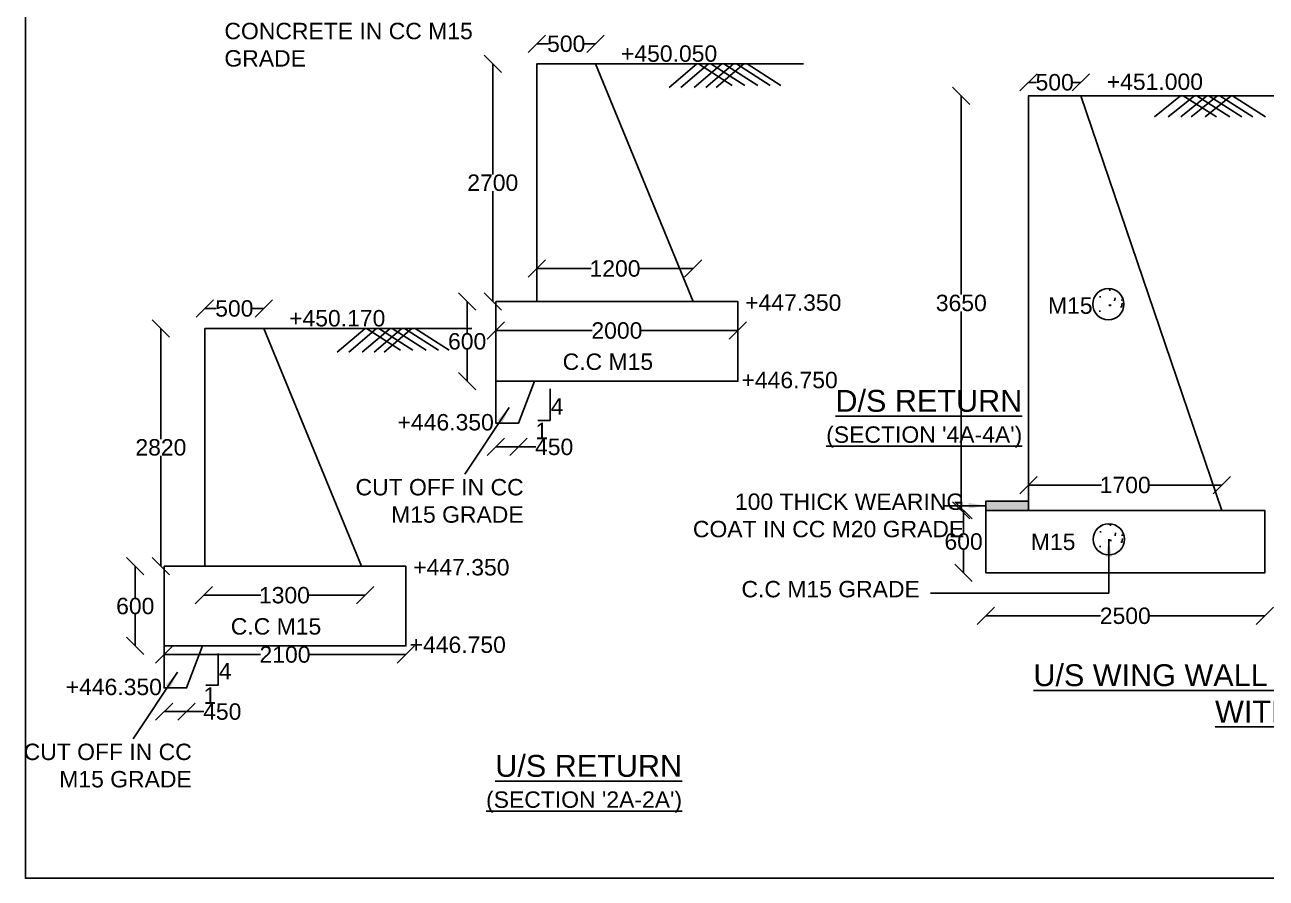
# Model space of a CAD drawing. Header units: millimetres. Extents: x 5124 to 6568637, y 2311 to 91879094.
# Drawn here: x 3782064 to 3788872, y 45931298 to 45935980 of the extents above; entities that cross this region are included whole.
import ezdxf

# ---------------------------------------------------------------- set-up
doc = ezdxf.new("R2010")
doc.units = ezdxf.units.MM
doc.header["$MEASUREMENT"] = 0
for name, color, linetype in [('DIMENSION', 7, 'Continuous'), ('DRAWING', 7, 'Continuous'), ('TEXT', 7, 'Continuous')]:
    doc.layers.add(name, color=color, linetype=linetype)
doc.styles.get("Standard").update_dxf_attribs({"font": 'arial.ttf', "height": 90})
doc.dimstyles.get("Standard").update_dxf_attribs({"dimtxt": 200, "dimasz": 110, "dimexe": 0.18, "dimexo": 0.0625, "dimgap": 0.09, "dimtad": 0, "dimtih": 1, "dimtoh": 1, "dimdec": 0, "dimzin": 0, "dimdsep": 46, "dimtxsty": 'Standard', "dimblk": 'OBLIQUE', "dimcen": 0.09, "dimse1": 1, "dimse2": 1, "dimadec": 0, "dimazin": 0, "dimtfac": 1, "dimtdec": 0, "dimtofl": 0, "dimtmove": 0, "dimatfit": 3, "dimfxl": 1, "dimtolj": 1, "dimtzin": 0, "dimarcsym": 0})

# ---------------------------------------------------------------- blocks, each defined once
blk = doc.blocks.new('_Oblique')
at = {"color": 0, "linetype": 'ByBlock', "lineweight": -2}
blk.add_line((-0.5, -0.5), (0.5, 0.5), dxfattribs=at)
blk = doc.blocks.new('*D186')
at = {"layer": 'Defpoints', "color": 0, "linetype": 'Continuous', "transparency": 16777216}
for p in [(3784648, 45933794.5), (3784771, 45933794.5), (3784771, 45933664)]:
    blk.add_point(p, dxfattribs=at)
at = {"layer": 'DRAWING', "color": 0, "linetype": 'Continuous', "lineweight": -2, "transparency": 16777216}
for p, q in [((3784648, 45933664), (3784771, 45933664)), ((3784771, 45933664), (3784866, 45933664))]:
    blk.add_line(p, q, dxfattribs=at)
at = {"layer": 'DRAWING', "color": 0, "linetype": 'Continuous', "lineweight": -2, "transparency": 16777216, "xscale": 95, "yscale": 95, "zscale": 95, "rotation": 180}
blk.add_blockref('_Oblique', (3784648, 45933664), dxfattribs=at)
at = {"layer": 'DRAWING', "color": 0, "linetype": 'Continuous', "lineweight": -2, "transparency": 16777216, "xscale": 95, "yscale": 95, "zscale": 95}
blk.add_blockref('_Oblique', (3784771, 45933664), dxfattribs=at)
at = {"layer": 'DRAWING', "color": 0, "linetype": 'Continuous', "transparency": 16777216, "insert": (3784967.2, 45933664), "char_height": 90, "attachment_point": 5}
blk.add_mtext('\\A1;450', dxfattribs=at)
blk = doc.blocks.new('*D187')
at = {"layer": 'Defpoints', "color": 0, "linetype": 'Continuous', "transparency": 16777216}
for p in [(3784490, 45934461.5), (3784648, 45934461.5), (3784648, 45934024.5)]:
    blk.add_point(p, dxfattribs=at)
at = {"layer": 'DRAWING', "color": 0, "linetype": 'Continuous', "lineweight": -2, "transparency": 16777216}
for p, q in [((3784490, 45934461.5), (3784490, 45934289)), ((3784490, 45934024.5), (3784490, 45934197))]:
    blk.add_line(p, q, dxfattribs=at)
at = {"layer": 'DRAWING', "color": 0, "linetype": 'Continuous', "lineweight": -2, "transparency": 16777216, "xscale": 95, "yscale": 95, "zscale": 95}
for p, rotation in [((3784490, 45934461.5), 90), ((3784490, 45934024.5), 270)]:
    blk.add_blockref('_Oblique', p, dxfattribs=dict(at, rotation=rotation))
at = {"layer": 'DRAWING', "color": 0, "linetype": 'Continuous', "transparency": 16777216, "insert": (3784490, 45934243), "char_height": 90, "attachment_point": 5}
blk.add_mtext('\\A1;600', dxfattribs=at)
blk = doc.blocks.new('*D188')
at = {"layer": 'Defpoints', "color": 0, "linetype": 'Continuous', "transparency": 16777216}
for p in [(3784648, 45934302.5), (3785974.5, 45934302.5), (3785974.5, 45934302.5)]:
    blk.add_point(p, dxfattribs=at)
at = {"layer": 'DRAWING', "color": 0, "linetype": 'Continuous', "lineweight": -2, "transparency": 16777216}
for p, q in [((3784648, 45934302.5), (3785176.16, 45934302.5)), ((3785974.5, 45934302.5), (3785446.34, 45934302.5))]:
    blk.add_line(p, q, dxfattribs=at)
at = {"layer": 'DRAWING', "color": 0, "linetype": 'Continuous', "lineweight": -2, "transparency": 16777216, "xscale": 95, "yscale": 95, "zscale": 95, "rotation": 180}
blk.add_blockref('_Oblique', (3784648, 45934302.5), dxfattribs=at)
at = {"layer": 'DRAWING', "color": 0, "linetype": 'Continuous', "lineweight": -2, "transparency": 16777216, "xscale": 95, "yscale": 95, "zscale": 95}
blk.add_blockref('_Oblique', (3785974.5, 45934302.5), dxfattribs=at)
at = {"layer": 'DRAWING', "color": 0, "linetype": 'Continuous', "transparency": 16777216, "insert": (3785311.25, 45934302.5), "char_height": 90, "attachment_point": 5}
blk.add_mtext('\\A1;2000', dxfattribs=at)
blk = doc.blocks.new('*D189')
at = {"layer": 'Defpoints', "color": 0, "linetype": 'Continuous', "transparency": 16777216}
for p in [(3785730, 45934642.7), (3784872, 45934461.5), (3785730, 45934461.5)]:
    blk.add_point(p, dxfattribs=at)
at = {"layer": 'DRAWING', "color": 0, "linetype": 'Continuous', "lineweight": -2, "transparency": 16777216}
for p, q in [((3784872, 45934642.7), (3785170.9, 45934642.7)), ((3785730, 45934642.7), (3785431.1, 45934642.7))]:
    blk.add_line(p, q, dxfattribs=at)
at = {"layer": 'DRAWING', "color": 0, "linetype": 'Continuous', "lineweight": -2, "transparency": 16777216, "xscale": 95, "yscale": 95, "zscale": 95, "rotation": 180}
blk.add_blockref('_Oblique', (3784872, 45934642.7), dxfattribs=at)
at = {"layer": 'DRAWING', "color": 0, "linetype": 'Continuous', "lineweight": -2, "transparency": 16777216, "xscale": 95, "yscale": 95, "zscale": 95}
blk.add_blockref('_Oblique', (3785730, 45934642.7), dxfattribs=at)
at = {"layer": 'DRAWING', "color": 0, "linetype": 'Continuous', "transparency": 16777216, "insert": (3785301, 45934642.7), "char_height": 90, "attachment_point": 5}
blk.add_mtext('\\A1;1200', dxfattribs=at)
blk = doc.blocks.new('*D190')
at = {"layer": 'Defpoints', "color": 0, "linetype": 'Continuous', "transparency": 16777216}
for p in [(3784630.5, 45935765.5), (3784872, 45935765.5), (3784872, 45934461.5)]:
    blk.add_point(p, dxfattribs=at)
at = {"layer": 'DRAWING', "color": 0, "linetype": 'Continuous', "lineweight": -2, "transparency": 16777216}
for p, q in [((3784630.5, 45935765.5), (3784630.5, 45935159.5)), ((3784630.5, 45934461.5), (3784630.5, 45935067.5))]:
    blk.add_line(p, q, dxfattribs=at)
at = {"layer": 'DRAWING', "color": 0, "linetype": 'Continuous', "lineweight": -2, "transparency": 16777216, "xscale": 95, "yscale": 95, "zscale": 95}
for p, rotation in [((3784630.5, 45935765.5), 90), ((3784630.5, 45934461.5), 270)]:
    blk.add_blockref('_Oblique', p, dxfattribs=dict(at, rotation=rotation))
at = {"layer": 'DRAWING', "color": 0, "linetype": 'Continuous', "transparency": 16777216, "insert": (3784630.5, 45935113.5), "char_height": 90, "attachment_point": 5}
blk.add_mtext('\\A1;2700', dxfattribs=at)
blk = doc.blocks.new('*D191')
at = {"layer": 'Defpoints', "color": 0, "linetype": 'Continuous', "transparency": 16777216}
for p in [(3785194.5, 45935875.5), (3784872, 45935765.5), (3785194.5, 45935765.5)]:
    blk.add_point(p, dxfattribs=at)
at = {"layer": 'DRAWING', "color": 0, "linetype": 'Continuous', "lineweight": -2, "transparency": 16777216}
for p, q in [((3784872, 45935875.5), (3784933.9, 45935875.5)), ((3785194.5, 45935875.5), (3785132.6, 45935875.5))]:
    blk.add_line(p, q, dxfattribs=at)
at = {"layer": 'DRAWING', "color": 0, "linetype": 'Continuous', "lineweight": -2, "transparency": 16777216, "xscale": 95, "yscale": 95, "zscale": 95, "rotation": 180}
blk.add_blockref('_Oblique', (3784872, 45935875.5), dxfattribs=at)
at = {"layer": 'DRAWING', "color": 0, "linetype": 'Continuous', "lineweight": -2, "transparency": 16777216, "xscale": 95, "yscale": 95, "zscale": 95}
blk.add_blockref('_Oblique', (3785194.5, 45935875.5), dxfattribs=at)
at = {"layer": 'DRAWING', "color": 0, "linetype": 'Continuous', "transparency": 16777216, "insert": (3785033.2, 45935875.5), "char_height": 90, "attachment_point": 5}
blk.add_mtext('\\A1;500', dxfattribs=at)
blk = doc.blocks.new('*D192')
at = {"layer": 'Defpoints', "color": 0, "linetype": 'Continuous', "transparency": 16777216}
for p in [(3782828, 45932342.5), (3782951, 45932342.5), (3782951, 45932212)]:
    blk.add_point(p, dxfattribs=at)
at = {"layer": 'DRAWING', "color": 0, "linetype": 'Continuous', "lineweight": -2, "transparency": 16777216}
for p, q in [((3782828, 45932212), (3782951, 45932212)), ((3782951, 45932212), (3783046, 45932212))]:
    blk.add_line(p, q, dxfattribs=at)
at = {"layer": 'DRAWING', "color": 0, "linetype": 'Continuous', "lineweight": -2, "transparency": 16777216, "xscale": 95, "yscale": 95, "zscale": 95, "rotation": 180}
blk.add_blockref('_Oblique', (3782828, 45932212), dxfattribs=at)
at = {"layer": 'DRAWING', "color": 0, "linetype": 'Continuous', "lineweight": -2, "transparency": 16777216, "xscale": 95, "yscale": 95, "zscale": 95}
blk.add_blockref('_Oblique', (3782951, 45932212), dxfattribs=at)
at = {"layer": 'DRAWING', "color": 0, "linetype": 'Continuous', "transparency": 16777216, "insert": (3783147.2, 45932212), "char_height": 90, "attachment_point": 5}
blk.add_mtext('\\A1;450', dxfattribs=at)
blk = doc.blocks.new('*D193')
at = {"layer": 'Defpoints', "color": 0, "linetype": 'Continuous', "transparency": 16777216}
for p in [(3782670, 45933009.5), (3782828, 45933009.5), (3782828, 45932572.5)]:
    blk.add_point(p, dxfattribs=at)
at = {"layer": 'DRAWING', "color": 0, "linetype": 'Continuous', "lineweight": -2, "transparency": 16777216}
for p, q in [((3782670, 45933009.5), (3782670, 45932837)), ((3782670, 45932572.5), (3782670, 45932745))]:
    blk.add_line(p, q, dxfattribs=at)
at = {"layer": 'DRAWING', "color": 0, "linetype": 'Continuous', "lineweight": -2, "transparency": 16777216, "xscale": 95, "yscale": 95, "zscale": 95}
for p, rotation in [((3782670, 45933009.5), 90), ((3782670, 45932572.5), 270)]:
    blk.add_blockref('_Oblique', p, dxfattribs=dict(at, rotation=rotation))
at = {"layer": 'DRAWING', "color": 0, "linetype": 'Continuous', "transparency": 16777216, "insert": (3782670, 45932791), "char_height": 90, "attachment_point": 5}
blk.add_mtext('\\A1;600', dxfattribs=at)
blk = doc.blocks.new('*D194')
at = {"layer": 'Defpoints', "color": 0, "linetype": 'Continuous', "transparency": 16777216}
for p in [(3783046, 45932850.5), (3783930, 45932850.5), (3783930, 45932850.5)]:
    blk.add_point(p, dxfattribs=at)
at = {"layer": 'DRAWING', "color": 0, "linetype": 'Continuous', "lineweight": -2, "transparency": 16777216}
for p, q in [((3783046, 45932850.5), (3783357.9, 45932850.5)), ((3783930, 45932850.5), (3783618.1, 45932850.5))]:
    blk.add_line(p, q, dxfattribs=at)
at = {"layer": 'DRAWING', "color": 0, "linetype": 'Continuous', "lineweight": -2, "transparency": 16777216, "xscale": 95, "yscale": 95, "zscale": 95, "rotation": 180}
blk.add_blockref('_Oblique', (3783046, 45932850.5), dxfattribs=at)
at = {"layer": 'DRAWING', "color": 0, "linetype": 'Continuous', "lineweight": -2, "transparency": 16777216, "xscale": 95, "yscale": 95, "zscale": 95}
blk.add_blockref('_Oblique', (3783930, 45932850.5), dxfattribs=at)
at = {"layer": 'DRAWING', "color": 0, "linetype": 'Continuous', "transparency": 16777216, "insert": (3783488, 45932850.5), "char_height": 90, "attachment_point": 5}
blk.add_mtext('\\A1;1300', dxfattribs=at)
blk = doc.blocks.new('*D195')
at = {"layer": 'Defpoints', "color": 0, "linetype": 'Continuous', "transparency": 16777216}
for p in [(3782810.5, 45934313.5), (3783052, 45934313.5), (3783052, 45933009.5)]:
    blk.add_point(p, dxfattribs=at)
at = {"layer": 'DRAWING', "color": 0, "linetype": 'Continuous', "lineweight": -2, "transparency": 16777216}
for p, q in [((3782810.5, 45934313.5), (3782810.5, 45933707.5)), ((3782810.5, 45933009.5), (3782810.5, 45933615.5))]:
    blk.add_line(p, q, dxfattribs=at)
at = {"layer": 'DRAWING', "color": 0, "linetype": 'Continuous', "lineweight": -2, "transparency": 16777216, "xscale": 95, "yscale": 95, "zscale": 95}
for p, rotation in [((3782810.5, 45934313.5), 90), ((3782810.5, 45933009.5), 270)]:
    blk.add_blockref('_Oblique', p, dxfattribs=dict(at, rotation=rotation))
at = {"layer": 'DRAWING', "color": 0, "linetype": 'Continuous', "transparency": 16777216, "insert": (3782810.5, 45933661.5), "char_height": 90, "attachment_point": 5}
blk.add_mtext('\\A1;2820', dxfattribs=at)
blk = doc.blocks.new('*D196')
at = {"layer": 'Defpoints', "color": 0, "linetype": 'Continuous', "transparency": 16777216}
for p in [(3783374.5, 45934423.5), (3783052, 45934313.5), (3783374.5, 45934313.5)]:
    blk.add_point(p, dxfattribs=at)
at = {"layer": 'DRAWING', "color": 0, "linetype": 'Continuous', "lineweight": -2, "transparency": 16777216}
for p, q in [((3783052, 45934423.5), (3783113.9, 45934423.5)), ((3783374.5, 45934423.5), (3783312.6, 45934423.5))]:
    blk.add_line(p, q, dxfattribs=at)
at = {"layer": 'DRAWING', "color": 0, "linetype": 'Continuous', "lineweight": -2, "transparency": 16777216, "xscale": 95, "yscale": 95, "zscale": 95, "rotation": 180}
blk.add_blockref('_Oblique', (3783052, 45934423.5), dxfattribs=at)
at = {"layer": 'DRAWING', "color": 0, "linetype": 'Continuous', "lineweight": -2, "transparency": 16777216, "xscale": 95, "yscale": 95, "zscale": 95}
blk.add_blockref('_Oblique', (3783374.5, 45934423.5), dxfattribs=at)
at = {"layer": 'DRAWING', "color": 0, "linetype": 'Continuous', "transparency": 16777216, "insert": (3783213.2, 45934423.5), "char_height": 90, "attachment_point": 5}
blk.add_mtext('\\A1;500', dxfattribs=at)
blk = doc.blocks.new('*D197')
at = {"layer": 'Defpoints', "color": 0, "linetype": 'Continuous', "transparency": 16777216}
for p in [(3784154.5, 45932764), (3782828, 45932722.5), (3784154.5, 45932525.1)]:
    blk.add_point(p, dxfattribs=at)
at = {"layer": 'DRAWING', "color": 0, "linetype": 'Continuous', "lineweight": -2, "transparency": 16777216}
for p, q in [((3782828, 45932525.1), (3783356.2, 45932525.1)), ((3784154.5, 45932525.1), (3783626.3, 45932525.1))]:
    blk.add_line(p, q, dxfattribs=at)
at = {"layer": 'DRAWING', "color": 0, "linetype": 'Continuous', "lineweight": -2, "transparency": 16777216, "xscale": 95, "yscale": 95, "zscale": 95, "rotation": 180}
blk.add_blockref('_Oblique', (3782828, 45932525.1), dxfattribs=at)
at = {"layer": 'DRAWING', "color": 0, "linetype": 'Continuous', "lineweight": -2, "transparency": 16777216, "xscale": 95, "yscale": 95, "zscale": 95}
blk.add_blockref('_Oblique', (3784154.5, 45932525.1), dxfattribs=at)
at = {"layer": 'DRAWING', "color": 0, "linetype": 'Continuous', "transparency": 16777216, "insert": (3783491.2, 45932525.1), "char_height": 90, "attachment_point": 5}
blk.add_mtext('\\A1;2100', dxfattribs=at)
blk = doc.blocks.new('*D199')
at = {"layer": 'Defpoints', "color": 0, "linetype": 'Continuous', "transparency": 16777216}
for p in [(3787855.5, 45935664.5), (3787568.5, 45935591), (3787855.5, 45935591)]:
    blk.add_point(p, dxfattribs=at)
at = {"layer": 'DRAWING', "color": 0, "linetype": 'Continuous', "lineweight": -2, "transparency": 16777216}
for p, q in [((3787568.5, 45935664.5), (3787612.6, 45935664.5)), ((3787855.5, 45935664.5), (3787811.4, 45935664.5))]:
    blk.add_line(p, q, dxfattribs=at)
at = {"layer": 'DRAWING', "color": 0, "linetype": 'Continuous', "lineweight": -2, "transparency": 16777216, "xscale": 95, "yscale": 95, "zscale": 95, "rotation": 180}
blk.add_blockref('_Oblique', (3787568.5, 45935664.5), dxfattribs=at)
at = {"layer": 'DRAWING', "color": 0, "linetype": 'Continuous', "lineweight": -2, "transparency": 16777216, "xscale": 95, "yscale": 95, "zscale": 95}
blk.add_blockref('_Oblique', (3787855.5, 45935664.5), dxfattribs=at)
at = {"layer": 'DRAWING', "color": 0, "linetype": 'Continuous', "transparency": 16777216, "insert": (3787712, 45935664.5), "char_height": 90, "attachment_point": 5}
blk.add_mtext('\\A1;500', dxfattribs=at)
blk = doc.blocks.new('*D200')
at = {"layer": 'Defpoints', "color": 0, "linetype": 'Continuous', "transparency": 16777216}
for p in [(3787568.5, 45935591), (3787200, 45933316.5), (3787568.5, 45933316.5)]:
    blk.add_point(p, dxfattribs=at)
at = {"layer": 'DRAWING', "color": 0, "linetype": 'Continuous', "lineweight": -2, "transparency": 16777216}
for p, q in [((3787200, 45935591), (3787200, 45934499.8)), ((3787200, 45933316.5), (3787200, 45934407.7))]:
    blk.add_line(p, q, dxfattribs=at)
at = {"layer": 'DRAWING', "color": 0, "linetype": 'Continuous', "lineweight": -2, "transparency": 16777216, "xscale": 95, "yscale": 95, "zscale": 95}
for p, rotation in [((3787200, 45935591), 90), ((3787200, 45933316.5), 270)]:
    blk.add_blockref('_Oblique', p, dxfattribs=dict(at, rotation=rotation))
at = {"layer": 'DRAWING', "color": 0, "linetype": 'Continuous', "transparency": 16777216, "insert": (3787200, 45934453.8), "char_height": 90, "attachment_point": 5}
blk.add_mtext('\\A1;3650', dxfattribs=at)
blk = doc.blocks.new('*D201')
at = {"layer": 'Defpoints', "color": 0, "linetype": 'Continuous', "transparency": 16777216}
for p in [(3787334.5, 45933316.5), (3787212.5, 45932973), (3787334.5, 45932973)]:
    blk.add_point(p, dxfattribs=at)
at = {"layer": 'DRAWING', "color": 0, "linetype": 'Continuous', "lineweight": -2, "transparency": 16777216}
for p, q in [((3787212.5, 45933316.5), (3787212.5, 45933190.8)), ((3787212.5, 45932973), (3787212.5, 45933098.7))]:
    blk.add_line(p, q, dxfattribs=at)
at = {"layer": 'DRAWING', "color": 0, "linetype": 'Continuous', "lineweight": -2, "transparency": 16777216, "xscale": 95, "yscale": 95, "zscale": 95}
for p, rotation in [((3787212.5, 45933316.5), 90), ((3787212.5, 45932973), 270)]:
    blk.add_blockref('_Oblique', p, dxfattribs=dict(at, rotation=rotation))
at = {"layer": 'DRAWING', "color": 0, "linetype": 'Continuous', "transparency": 16777216, "insert": (3787212.5, 45933144.8), "char_height": 90, "attachment_point": 5}
blk.add_mtext('\\A1;600', dxfattribs=at)
blk = doc.blocks.new('*D202')
at = {"layer": 'Defpoints', "color": 0, "linetype": 'Continuous', "transparency": 16777216}
for p in [(3787334.5, 45932973), (3788864, 45932973), (3788864, 45932737.5)]:
    blk.add_point(p, dxfattribs=at)
at = {"layer": 'DRAWING', "color": 0, "linetype": 'Continuous', "lineweight": -2, "transparency": 16777216}
for p, q in [((3787334.5, 45932737.5), (3787964.16, 45932737.5)), ((3788864, 45932737.5), (3788234.34, 45932737.5))]:
    blk.add_line(p, q, dxfattribs=at)
at = {"layer": 'DRAWING', "color": 0, "linetype": 'Continuous', "lineweight": -2, "transparency": 16777216, "xscale": 95, "yscale": 95, "zscale": 95, "rotation": 180}
blk.add_blockref('_Oblique', (3787334.5, 45932737.5), dxfattribs=at)
at = {"layer": 'DRAWING', "color": 0, "linetype": 'Continuous', "lineweight": -2, "transparency": 16777216, "xscale": 95, "yscale": 95, "zscale": 95}
blk.add_blockref('_Oblique', (3788864, 45932737.5), dxfattribs=at)
at = {"layer": 'DRAWING', "color": 0, "linetype": 'Continuous', "transparency": 16777216, "insert": (3788099.25, 45932737.5), "char_height": 90, "attachment_point": 5}
blk.add_mtext('\\A1;2500', dxfattribs=at)
blk = doc.blocks.new('*D203')
at = {"layer": 'Defpoints', "color": 0, "linetype": 'Continuous', "transparency": 16777216}
for p in [(3788629, 45933455.1), (3787568.5, 45933316.5), (3788629, 45933316.5)]:
    blk.add_point(p, dxfattribs=at)
at = {"layer": 'DRAWING', "color": 0, "linetype": 'Continuous', "lineweight": -2, "transparency": 16777216}
for p, q in [((3787568.5, 45933455.1), (3787968.7, 45933455.1)), ((3788629, 45933455.1), (3788228.8, 45933455.1))]:
    blk.add_line(p, q, dxfattribs=at)
at = {"layer": 'DRAWING', "color": 0, "linetype": 'Continuous', "lineweight": -2, "transparency": 16777216, "xscale": 95, "yscale": 95, "zscale": 95, "rotation": 180}
blk.add_blockref('_Oblique', (3787568.5, 45933455.1), dxfattribs=at)
at = {"layer": 'DRAWING', "color": 0, "linetype": 'Continuous', "lineweight": -2, "transparency": 16777216, "xscale": 95, "yscale": 95, "zscale": 95}
blk.add_blockref('_Oblique', (3788629, 45933455.1), dxfattribs=at)
at = {"layer": 'DRAWING', "color": 0, "linetype": 'Continuous', "transparency": 16777216, "insert": (3788098.8, 45933455.1), "char_height": 90, "attachment_point": 5}
blk.add_mtext('\\A1;1700', dxfattribs=at)

msp = doc.modelspace()

# ---------------------------------------------------------------- hatches: boundary and pattern name
at = {"layer": 'DRAWING', "linetype": 'Continuous'}
h = msp.add_hatch(dxfattribs=at)
h.set_pattern_fill('AR-CONC', color=256, scale=25, style=0)
h.set_pattern_definition([(130, (7631735.25, -2915.5), (-179.31504565, -15.68803375), [18.75, -206.25]), (185, (7631735.25, -2915.5), (34.6878334, 188.0480334), [15, -165]), (79.5486, (7631720.31, -2916.8), (-144.6273454, 172.3598855), [15.9350475, -175.285528]), (133.8158, (7631735.25, -2865.5), (-266.8102622, -41.3797536), [28.125, -309.375]), (83.3644, (7631713.02, -2868.95), (-233.6656764, 243.5294677), [23.902572, -262.92825]), (188.8158, (7631735.25, -2865.5), (-233.6654863, 243.5296502), [22.5, -247.5]), (159, (7631710.25, -2878), (-149.22676303, -100.65472267), [18.75, -206.25]), (214, (7631710.25, -2878), (-60.828833, 181.28751126), [15, -165]), (108.5486, (7631697.82, -2886.39), (-210.05565715, 80.6326242), [15.9350475, -175.285528]), (142.5, (7631735.25, -2915.5), (-3.03996383, 83.22346346), [0, -163, 0, -167.5, 0, -165.625]), (172.5, (7631735.25, -2915.5), (-65.76738436, 98.60292797), [0, -95.5, 0, -159.25, 0, -63.125]), (212.5, (7631791, -2915.5), (-133.45560904, -5.63871793), [0, -62.5, 0, -195, 0, -258.75]), (222.5, (7631816, -2915.5), (-145.79654234, 25.02624558), [0, -81.25, 0, -129.5, 0, -183.75])])
h.paths.add_polyline_path([(3788091.8, 45934447.5, 1), (3787920.8, 45934447.5, 1)])
h.paths.add_polyline_path([(3787667.2, 45934507.4), (3787942.4, 45934507.4), (3787942.4, 45934370.5), (3787667.2, 45934370.5)], flags=9)
msp.add_hatch(color=256, dxfattribs=at).paths.add_polyline_path([(3787568.5, 45933367), (3787334.5, 45933367), (3787334.5, 45933316.5), (3787568.5, 45933316.5)])
h = msp.add_hatch(dxfattribs=at)
h.set_pattern_fill('AR-CONC', color=256, scale=25, style=0)
h.set_pattern_definition([(130, (7631737.75, -4205.5), (-179.31504565, -15.68803375), [18.75, -206.25]), (185, (7631737.75, -4205.5), (34.6878334, 188.0480334), [15, -165]), (79.5486, (7631722.81, -4206.8), (-144.6273454, 172.3598855), [15.9350475, -175.285528]), (133.8158, (7631737.75, -4155.5), (-266.8102622, -41.3797536), [28.125, -309.375]), (83.3644, (7631715.52, -4158.95), (-233.6656764, 243.5294677), [23.902572, -262.92825]), (188.8158, (7631737.75, -4155.5), (-233.6654863, 243.5296502), [22.5, -247.5]), (159, (7631712.75, -4168), (-149.22676303, -100.65472267), [18.75, -206.25]), (214, (7631712.75, -4168), (-60.828833, 181.28751126), [15, -165]), (108.5486, (7631700.32, -4176.39), (-210.05565715, 80.6326242), [15.9350475, -175.285528]), (142.5, (7631737.75, -4205.5), (-3.03996383, 83.22346346), [0, -163, 0, -167.5, 0, -165.625]), (172.5, (7631737.75, -4205.5), (-65.76738436, 98.60292797), [0, -95.5, 0, -159.25, 0, -63.125]), (212.5, (7631793.5, -4205.5), (-133.45560904, -5.63871793), [0, -62.5, 0, -195, 0, -258.75]), (222.5, (7631818.5, -4205.5), (-145.79654234, 25.02624558), [0, -81.25, 0, -129.5, 0, -183.75])])
h.paths.add_polyline_path([(3788094.3, 45933157.5, 1), (3787923.3, 45933157.5, 1)])
h.paths.add_polyline_path([(3787573.2, 45933211.4), (3787848.4, 45933211.4), (3787848.4, 45933074.5), (3787573.2, 45933074.5)], flags=9)

# ---------------------------------------------------------------- linework, layer by layer
at = {"layer": 'DIMENSION', "linetype": 'Continuous'}
msp.add_lwpolyline([(3818608.5, 45955152.5), (3782068, 45955152.5), (3782068, 45931298.5), (3818608.5, 45931298.5)], close=True, dxfattribs=at)
at = {"layer": 'DRAWING', "linetype": 'Continuous'}
for points in [[(3784872, 45934461.5), (3785730, 45934461.5), (3785194.5, 45935765.5), (3784872, 45935765.5)], [(3787568.5, 45933316.5), (3788629, 45933316.5), (3787855.5, 45935591), (3787568.5, 45935591)], [(3784648, 45934461.5), (3785974.5, 45934461.5), (3785974.5, 45934024.5), (3784648, 45934024.5)], [(3783052, 45933009.5), (3783910, 45933009.5), (3783374.5, 45934313.5), (3783052, 45934313.5)], [(3784648, 45934024.5), (3784859.5, 45934024.5), (3784771, 45933794.5), (3784648, 45933794.5)], [(3787568.5, 45933316.5), (3787334.5, 45933316.5), (3787334.5, 45933367), (3787568.5, 45933367)], [(3787334.5, 45933316.5), (3788864, 45933316.5), (3788864, 45932973), (3787334.5, 45932973)], [(3782828, 45933009.5), (3784154.5, 45933009.5), (3784154.5, 45932572.5), (3782828, 45932572.5)], [(3782828, 45932572.5), (3783039.5, 45932572.5), (3782951, 45932342.5), (3782828, 45932342.5)]]:
    msp.add_lwpolyline(points, close=True, dxfattribs=at)
for points in [[(3785194.5, 45935765.5), (3786335, 45935765.5)], [(3785750, 45935765.5), (3785598, 45935635.5)], [(3785813, 45935765.5), (3785661, 45935635.5)], [(3785887, 45935765.5), (3785735, 45935635.5)], [(3785758, 45935765.5), (3785944, 45935646.5)], [(3785951.5, 45935765.5), (3785799.5, 45935635.5)], [(3785826.5, 45935765.5), (3786012.5, 45935646.5)], [(3786007.5, 45935765.5), (3785855.5, 45935635.5)], [(3785898.5, 45935765.5), (3786084.5, 45935646.5)], [(3785966.5, 45935765.5), (3786152.5, 45935646.5)], [(3786025, 45935765.5), (3786211, 45935646.5)], [(3787855.5, 45935591), (3788994.5, 45935591)], [(3788402.5, 45935591), (3788259, 45935474.5)], [(3788478.5, 45935591), (3788335, 45935474.5)], [(3788546.5, 45935591), (3788403, 45935474.5)], [(3788417.5, 45935591), (3788599, 45935475.5)], [(3788604.5, 45935591), (3788461, 45935474.5)], [(3788491.5, 45935591), (3788673, 45935475.5)], [(3788680.5, 45935591), (3788537, 45935474.5)], [(3788557.5, 45935591), (3788739, 45935475.5)], [(3788618, 45935591), (3788799.5, 45935475.5)], [(3788687.5, 45935591), (3788869, 45935475.5)], [(3783374.5, 45934313.5), (3784515, 45934313.5)], [(3783930, 45934313.5), (3783778, 45934183.5)], [(3783993, 45934313.5), (3783841, 45934183.5)], [(3784067, 45934313.5), (3783915, 45934183.5)], [(3783938, 45934313.5), (3784124, 45934194.5)], [(3784131.5, 45934313.5), (3783979.5, 45934183.5)], [(3784006.5, 45934313.5), (3784192.5, 45934194.5)], [(3784187.5, 45934313.5), (3784035.5, 45934183.5)], [(3784078.5, 45934313.5), (3784264.5, 45934194.5)], [(3784146.5, 45934313.5), (3784332.5, 45934194.5)], [(3784205, 45934313.5), (3784391, 45934194.5)], [(3784945, 45933983), (3784945, 45933809.5), (3784877, 45933809.5)], [(3783125, 45932531), (3783125, 45932357.5), (3783057, 45932357.5)]]:
    msp.add_lwpolyline(points, dxfattribs=at)
for centre in [(3788006.3, 45934447.5), (3788008.8, 45933157.5)]:
    msp.add_circle(centre, 85.5, dxfattribs=at)

# ---------------------------------------------------------------- texts
at = {"layer": 'DRAWING', "linetype": 'Continuous', "insert": (3787098.4, 45933296.8), "char_height": 90, "width": 928.712, "attachment_point": 9}
msp.add_mtext('\\A1;', dxfattribs=at)
at = {"layer": 'TEXT', "linetype": 'Continuous', "char_height": 90}
for s, insert, width, attachment_point in [('825MM THICK APRON\\PCONCRETE IN CC M15^JGRADE', (3783158.9, 45936141), 1358.083, 1), ('+450.050', (3785861.4, 45935867.4), 569.24, 3), ('+451.000', (3788525.4, 45935712.9), 997.549, 3), ('+447.350', (3786542.3, 45934501.3), 569.24, 3), ('M15', (3787919.9, 45934484.9), 240.45, 3), ('+450.170', (3784041.4, 45934415.4), 569.24, 3), ('C.C M15', (3785509.9, 45934176.9), 569.24, 3), ('+446.750', (3786522.4, 45934076.4), 569.24, 3), ('4', (3785017.9, 45933931.4), 569.24, 3), ('+446.350', (3784636.3, 45933844.8), 522.789, 3), ('1', (3784933.8, 45933796.8), 569.24, 3), ('CUT OFF IN CC \\PM15 GRADE', (3784799.8, 45933488.5), 912.567, 3), ('100 THICK WEARING COAT IN CC M20 GRADE', (3787215.9, 45933408.8), 1604.248, 3), ('M15', (3787825.9, 45933188.9), 240.45, 3), ('+447.350', (3784722.3, 45933049.3), 569.24, 3), ('C.C M15 GRADE', (3786972.4, 45932929.3), 997.549, 3), ('C.C M15', (3783689.9, 45932724.9), 569.24, 3), ('+446.750', (3784702.4, 45932624.4), 569.24, 3), ('4', (3783197.9, 45932479.4), 569.24, 3), ('+446.350', (3782816.3, 45932392.8), 522.789, 3), ('1', (3783113.8, 45932344.8), 569.24, 3), ('CUT OFF IN CC \\PM15 GRADE', (3782979.8, 45932036.5), 912.567, 3)]:
    msp.add_mtext(s, dxfattribs=dict(at, insert=insert, width=width, attachment_point=attachment_point))
at = {"layer": 'TEXT', "char_height": 163.286, "width": 3591.195, "attachment_point": 3}
for s, insert in [("{\\H0.73491x;\\LD/S RETURN\\H1.3607x; \\P\\H0.55118x; (SECTION '4A-4A') }", (3787534.1, 45933977.1)), ("{\\H0.73491x;\\LU/S WING WALL AT JUNCTION\\PWITH HEAD WALL\\P\\H0.74999x; (SECTION '1-1') }", (3790035, 45932472.2)), ("{\\H0.73491x;\\LU/S RETURN\\H1.3607x; \\P\\H0.55118x; (SECTION '2A-2A') }", (3785668.6, 45931974.6))]:
    msp.add_mtext(s, dxfattribs=dict(at, insert=insert))

# ---------------------------------------------------------------- dimensions: what is measured, and where the dimension line sits
at = {"layer": 'DRAWING', "linetype": 'Continuous'}
for base, p1, p2, text, picture, middle in [((3785194.5, 45935875.5), (3784872, 45935765.5), (3785194.5, 45935765.5), '500', '*D191', (3785033.2, 45935875.5)), ((3787855.5, 45935664.5), (3787568.5, 45935591), (3787855.5, 45935591), '500', '*D199', (3787712, 45935664.5)), ((3785730, 45934642.7), (3784872, 45934461.5), (3785730, 45934461.5), '1200', '*D189', (3785301, 45934642.7)), ((3783374.5, 45934423.5), (3783052, 45934313.5), (3783374.5, 45934313.5), '500', '*D196', (3783213.2, 45934423.5)), ((3785974.5, 45934302.5), (3784648, 45934302.5), (3785974.5, 45934302.5), '2000', '*D188', (3785311.2, 45934302.5)), ((3784771, 45933664), (3784648, 45933794.5), (3784771, 45933794.5), '450', '*D186', (3784967.2, 45933664)), ((3788629, 45933455.1), (3787568.5, 45933316.5), (3788629, 45933316.5), '1700', '*D203', (3788098.8, 45933455.1)), ((3788864, 45932737.5), (3787334.5, 45932973), (3788864, 45932973), '2500', '*D202', (3788099.2, 45932737.5)), ((3783930, 45932850.5), (3783046, 45932850.5), (3783930, 45932850.5), '1300', '*D194', (3783488, 45932850.5)), ((3784154.5, 45932525.1), (3782828, 45932722.5), (3784154.5, 45932764), '2100', '*D197', (3783491.2, 45932525.1)), ((3782951, 45932212), (3782828, 45932342.5), (3782951, 45932342.5), '450', '*D192', (3783147.2, 45932212))]:
    dim = msp.add_linear_dim(base=base, p1=p1, p2=p2, text=text, dimstyle='Standard', override={"dimasz": 95, "dimarcsym": 1}, dxfattribs=at)
    dim.commit()
    dim.dimension.update_dxf_attribs({"geometry": picture, "text_midpoint": middle})
for base, p1, p2, text, picture, middle in [((3784630.5, 45935765.5), (3784872, 45934461.5), (3784872, 45935765.5), '2700', '*D190', (3784630.5, 45935113.5)), ((3787200, 45933316.5), (3787568.5, 45935591), (3787568.5, 45933316.5), '3650', '*D200', (3787200, 45934453.8)), ((3784490, 45934461.5), (3784648, 45934024.5), (3784648, 45934461.5), '600', '*D187', (3784490, 45934243)), ((3782810.5, 45934313.5), (3783052, 45933009.5), (3783052, 45934313.5), '2820', '*D195', (3782810.5, 45933661.5)), ((3787212.5, 45932973), (3787334.5, 45933316.5), (3787334.5, 45932973), '600', '*D201', (3787212.5, 45933144.8)), ((3782670, 45933009.5), (3782828, 45932572.5), (3782828, 45933009.5), '600', '*D193', (3782670, 45932791))]:
    dim = msp.add_linear_dim(base=base, p1=p1, p2=p2, angle=90, text=text, dimstyle='Standard', override={"dimasz": 95, "dimarcsym": 1}, dxfattribs=at)
    dim.commit()
    dim.dimension.update_dxf_attribs({"geometry": picture, "text_midpoint": middle})

# ---------------------------------------------------------------- leaders
for points in [[(3784721, 45933880), (3784478, 45933514.5)], [(3787334.5, 45933341.8), (3787098.5, 45933341.8)], [(3788008.8, 45933157.5), (3788008.8, 45932862.5), (3787031.5, 45932862.5)], [(3782901, 45932428), (3782658, 45932062.5)]]:
    msp.add_leader(points, dimstyle='Standard', override={"dimasz": 95, "dimgap": 0.09, "dimtad": 0, "dimarcsym": 1}, dxfattribs=at)

doc.saveas('drawing.dxf')
